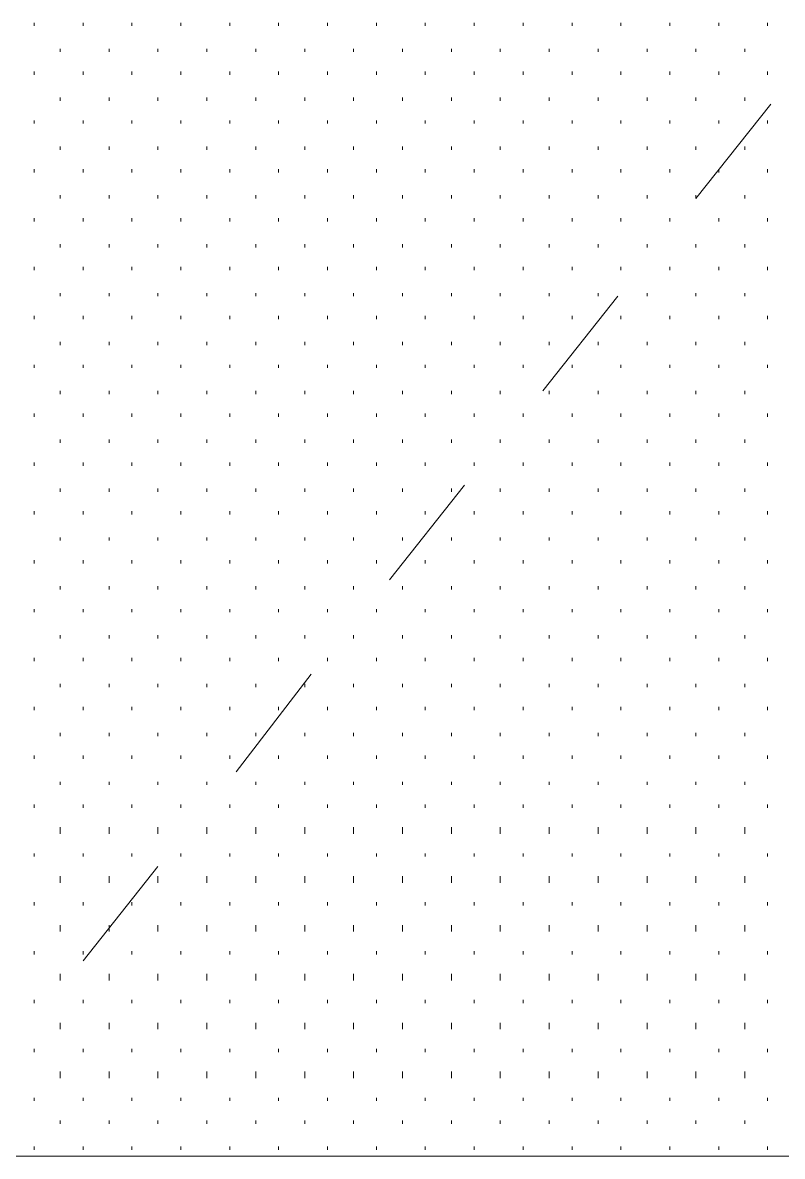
# Model space of a CAD drawing. Header units: inches. Extents: x -6061 to 13621, y -296 to 7483.
# Drawn here: x -5251.74 to -5233.08, y -184.56 to -156.69 of the extents above; entities that cross this region are included whole.
import ezdxf

# ---------------------------------------------------------------- set-up
doc = ezdxf.new("R2010")
doc.units = ezdxf.units.IN
doc.header["$MEASUREMENT"] = 0
doc.layers.get('0').update_dxf_attribs({"linetype": 'CONTINUOUS'})

msp = doc.modelspace()

# ---------------------------------------------------------------- linework, layer by layer
at = {"color": 7, "linetype": 'Continuous', "lineweight": 9, "true_color": 0xffffff}
for p, q in [((-5251.46384, -156.76833), (-5251.46384, -156.68824)), ((-5250.26248, -156.76833), (-5250.26248, -156.68824)), ((-5249.06112, -156.76833), (-5249.06112, -156.68824)), ((-5247.85976, -156.76833), (-5247.85976, -156.68824)), ((-5246.65841, -156.76833), (-5246.65841, -156.68824)), ((-5245.45705, -156.76833), (-5245.45705, -156.68824)), ((-5244.25569, -156.76833), (-5244.25569, -156.68824)), ((-5243.05433, -156.76833), (-5243.05433, -156.68824)), ((-5241.85298, -156.76833), (-5241.85298, -156.68824)), ((-5240.65162, -156.76833), (-5240.65162, -156.68824)), ((-5239.45026, -156.76833), (-5239.45026, -156.68824)), ((-5238.2489, -156.76833), (-5238.2489, -156.68824)), ((-5237.04755, -156.76833), (-5237.04755, -156.68824)), ((-5235.84619, -156.76833), (-5235.84619, -156.68824)), ((-5234.64483, -156.76833), (-5234.64483, -156.68824)), ((-5233.44347, -156.76833), (-5233.44347, -156.68824)), ((-5250.82311, -157.40905), (-5250.82311, -157.32896)), ((-5249.62176, -157.40905), (-5249.62176, -157.32896)), ((-5248.4204, -157.40905), (-5248.4204, -157.32896)), ((-5247.21904, -157.40905), (-5247.21904, -157.32896)), ((-5246.01768, -157.40905), (-5246.01768, -157.32896)), ((-5244.81633, -157.40905), (-5244.81633, -157.32896)), ((-5243.61497, -157.40905), (-5243.61497, -157.32896)), ((-5242.41361, -157.40905), (-5242.41361, -157.32896)), ((-5241.21225, -157.40905), (-5241.21225, -157.32896)), ((-5240.0109, -157.40905), (-5240.0109, -157.32896)), ((-5238.80954, -157.40905), (-5238.80954, -157.32896)), ((-5237.60818, -157.40905), (-5237.60818, -157.32896)), ((-5236.40682, -157.40905), (-5236.40682, -157.32896)), ((-5235.20547, -157.40905), (-5235.20547, -157.32896)), ((-5234.00411, -157.40905), (-5234.00411, -157.32896)), ((-5251.46384, -157.96968), (-5251.46384, -157.88959)), ((-5250.26248, -157.96968), (-5250.26248, -157.88959)), ((-5249.06112, -157.96968), (-5249.06112, -157.88959)), ((-5247.85976, -157.96968), (-5247.85976, -157.88959)), ((-5246.65841, -157.96968), (-5246.65841, -157.88959)), ((-5245.45705, -157.96968), (-5245.45705, -157.88959)), ((-5244.25569, -157.96968), (-5244.25569, -157.88959)), ((-5243.05433, -157.96968), (-5243.05433, -157.88959)), ((-5241.85298, -157.96968), (-5241.85298, -157.88959)), ((-5240.65162, -157.96968), (-5240.65162, -157.88959)), ((-5239.45026, -157.96968), (-5239.45026, -157.88959)), ((-5238.2489, -157.96968), (-5238.2489, -157.88959)), ((-5237.04755, -157.96968), (-5237.04755, -157.88959)), ((-5235.84619, -157.96968), (-5235.84619, -157.88959)), ((-5234.64483, -157.96968), (-5234.64483, -157.88959)), ((-5233.44347, -157.96968), (-5233.44347, -157.88959)), ((-5250.82311, -158.61041), (-5250.82311, -158.53032)), ((-5249.62176, -158.61041), (-5249.62176, -158.53032)), ((-5248.4204, -158.61041), (-5248.4204, -158.53032)), ((-5247.21904, -158.61041), (-5247.21904, -158.53032)), ((-5246.01768, -158.61041), (-5246.01768, -158.53032)), ((-5244.81633, -158.61041), (-5244.81633, -158.53032)), ((-5243.61497, -158.61041), (-5243.61497, -158.53032)), ((-5242.41361, -158.61041), (-5242.41361, -158.53032)), ((-5241.21225, -158.61041), (-5241.21225, -158.53032)), ((-5240.0109, -158.61041), (-5240.0109, -158.53032)), ((-5238.80954, -158.61041), (-5238.80954, -158.53032)), ((-5237.60818, -158.61041), (-5237.60818, -158.53032)), ((-5236.40682, -158.61041), (-5236.40682, -158.53032)), ((-5235.20547, -158.61041), (-5235.20547, -158.53032)), ((-5234.00411, -158.61041), (-5234.00411, -158.53032)), ((-5251.46384, -159.17104), (-5251.46384, -159.09095)), ((-5250.26248, -159.17104), (-5250.26248, -159.09095)), ((-5249.06112, -159.17104), (-5249.06112, -159.09095)), ((-5247.85976, -159.17104), (-5247.85976, -159.09095)), ((-5246.65841, -159.17104), (-5246.65841, -159.09095)), ((-5245.45705, -159.17104), (-5245.45705, -159.09095)), ((-5244.25569, -159.17104), (-5244.25569, -159.09095)), ((-5243.05433, -159.17104), (-5243.05433, -159.09095)), ((-5241.85298, -159.17104), (-5241.85298, -159.09095)), ((-5240.65162, -159.17104), (-5240.65162, -159.09095)), ((-5239.45026, -159.17104), (-5239.45026, -159.09095)), ((-5238.2489, -159.17104), (-5238.2489, -159.09095)), ((-5237.04755, -159.17104), (-5237.04755, -159.09095)), ((-5235.84619, -159.17104), (-5235.84619, -159.09095)), ((-5234.64483, -159.17104), (-5234.64483, -159.09095)), ((-5233.44347, -159.17104), (-5233.44347, -159.09095)), ((-5250.82311, -159.81176), (-5250.82311, -159.73167)), ((-5249.62176, -159.81176), (-5249.62176, -159.73167)), ((-5248.4204, -159.81176), (-5248.4204, -159.73167)), ((-5247.21904, -159.81176), (-5247.21904, -159.73167)), ((-5246.01768, -159.81176), (-5246.01768, -159.73167)), ((-5244.81633, -159.81176), (-5244.81633, -159.73167)), ((-5243.61497, -159.81176), (-5243.61497, -159.73167)), ((-5242.41361, -159.81176), (-5242.41361, -159.73167)), ((-5241.21225, -159.81176), (-5241.21225, -159.73167)), ((-5240.0109, -159.81176), (-5240.0109, -159.73167)), ((-5238.80954, -159.81176), (-5238.80954, -159.73167)), ((-5237.60818, -159.81176), (-5237.60818, -159.73167)), ((-5236.40682, -159.81176), (-5236.40682, -159.73167)), ((-5235.20547, -159.81176), (-5235.20547, -159.73167)), ((-5234.00411, -159.81176), (-5234.00411, -159.73167)), ((-5251.46384, -160.3724), (-5251.46384, -160.29231)), ((-5250.26248, -160.3724), (-5250.26248, -160.29231)), ((-5249.06112, -160.3724), (-5249.06112, -160.29231)), ((-5247.85976, -160.3724), (-5247.85976, -160.29231)), ((-5246.65841, -160.3724), (-5246.65841, -160.29231)), ((-5245.45705, -160.3724), (-5245.45705, -160.29231)), ((-5244.25569, -160.3724), (-5244.25569, -160.29231)), ((-5243.05433, -160.3724), (-5243.05433, -160.29231)), ((-5241.85298, -160.3724), (-5241.85298, -160.29231)), ((-5240.65162, -160.3724), (-5240.65162, -160.29231)), ((-5239.45026, -160.3724), (-5239.45026, -160.29231)), ((-5238.2489, -160.3724), (-5238.2489, -160.29231)), ((-5237.04755, -160.3724), (-5237.04755, -160.29231)), ((-5235.84619, -160.3724), (-5235.84619, -160.29231)), ((-5234.64483, -160.3724), (-5234.64483, -160.29231)), ((-5233.44347, -160.3724), (-5233.44347, -160.29231)), ((-5250.82311, -161.01312), (-5250.82311, -160.93303)), ((-5249.62176, -161.01312), (-5249.62176, -160.93303)), ((-5248.4204, -161.01312), (-5248.4204, -160.93303)), ((-5247.21904, -161.01312), (-5247.21904, -160.93303)), ((-5246.01768, -161.01312), (-5246.01768, -160.93303)), ((-5244.81633, -161.01312), (-5244.81633, -160.93303)), ((-5243.61497, -161.01312), (-5243.61497, -160.93303)), ((-5242.41361, -161.01312), (-5242.41361, -160.93303)), ((-5241.21225, -161.01312), (-5241.21225, -160.93303)), ((-5240.0109, -161.01312), (-5240.0109, -160.93303)), ((-5238.80954, -161.01312), (-5238.80954, -160.93303)), ((-5237.60818, -161.01312), (-5237.60818, -160.93303)), ((-5236.40682, -161.01312), (-5236.40682, -160.93303)), ((-5235.20547, -161.01312), (-5235.20547, -160.93303)), ((-5234.00411, -161.01312), (-5234.00411, -160.93303)), ((-5251.46384, -161.57376), (-5251.46384, -161.49367)), ((-5250.26248, -161.57376), (-5250.26248, -161.49367)), ((-5249.06112, -161.57376), (-5249.06112, -161.49367)), ((-5247.85976, -161.57376), (-5247.85976, -161.49367)), ((-5246.65841, -161.57376), (-5246.65841, -161.49367)), ((-5245.45705, -161.57376), (-5245.45705, -161.49367)), ((-5244.25569, -161.57376), (-5244.25569, -161.49367)), ((-5243.05433, -161.57376), (-5243.05433, -161.49367)), ((-5241.85298, -161.57376), (-5241.85298, -161.49367)), ((-5240.65162, -161.57376), (-5240.65162, -161.49367)), ((-5239.45026, -161.57376), (-5239.45026, -161.49367)), ((-5238.2489, -161.57376), (-5238.2489, -161.49367)), ((-5237.04755, -161.57376), (-5237.04755, -161.49367)), ((-5235.84619, -161.57376), (-5235.84619, -161.49367)), ((-5234.64483, -161.57376), (-5234.64483, -161.49367)), ((-5233.44347, -161.57376), (-5233.44347, -161.49367)), ((-5250.82311, -162.21448), (-5250.82311, -162.13439)), ((-5249.62176, -162.21448), (-5249.62176, -162.13439)), ((-5248.4204, -162.21448), (-5248.4204, -162.13439)), ((-5247.21904, -162.21448), (-5247.21904, -162.13439)), ((-5246.01768, -162.21448), (-5246.01768, -162.13439)), ((-5244.81633, -162.21448), (-5244.81633, -162.13439)), ((-5243.61497, -162.21448), (-5243.61497, -162.13439)), ((-5242.41361, -162.21448), (-5242.41361, -162.13439)), ((-5241.21225, -162.21448), (-5241.21225, -162.13439)), ((-5240.0109, -162.21448), (-5240.0109, -162.13439)), ((-5238.80954, -162.21448), (-5238.80954, -162.13439)), ((-5237.60818, -162.21448), (-5237.60818, -162.13439)), ((-5236.40682, -162.21448), (-5236.40682, -162.13439)), ((-5235.20547, -162.21448), (-5235.20547, -162.13439)), ((-5234.00411, -162.21448), (-5234.00411, -162.13439)), ((-5251.46384, -162.77511), (-5251.46384, -162.69502)), ((-5250.26248, -162.77511), (-5250.26248, -162.69502)), ((-5249.06112, -162.77511), (-5249.06112, -162.69502)), ((-5247.85976, -162.77511), (-5247.85976, -162.69502)), ((-5246.65841, -162.77511), (-5246.65841, -162.69502)), ((-5245.45705, -162.77511), (-5245.45705, -162.69502)), ((-5244.25569, -162.77511), (-5244.25569, -162.69502)), ((-5243.05433, -162.77511), (-5243.05433, -162.69502)), ((-5241.85298, -162.77511), (-5241.85298, -162.69502)), ((-5240.65162, -162.77511), (-5240.65162, -162.69502)), ((-5239.45026, -162.77511), (-5239.45026, -162.69502)), ((-5238.2489, -162.77511), (-5238.2489, -162.69502)), ((-5237.04755, -162.77511), (-5237.04755, -162.69502)), ((-5235.84619, -162.77511), (-5235.84619, -162.69502)), ((-5234.64483, -162.77511), (-5234.64483, -162.69502)), ((-5233.44347, -162.77511), (-5233.44347, -162.69502)), ((-5250.82311, -163.41584), (-5250.82311, -163.33575)), ((-5249.62176, -163.41584), (-5249.62176, -163.33575)), ((-5248.4204, -163.41584), (-5248.4204, -163.33575)), ((-5247.21904, -163.41584), (-5247.21904, -163.33575)), ((-5246.01768, -163.41584), (-5246.01768, -163.33575)), ((-5244.81633, -163.41584), (-5244.81633, -163.33575)), ((-5243.61497, -163.41584), (-5243.61497, -163.33575)), ((-5242.41361, -163.41584), (-5242.41361, -163.33575)), ((-5241.21225, -163.41584), (-5241.21225, -163.33575)), ((-5240.0109, -163.41584), (-5240.0109, -163.33575)), ((-5238.80954, -163.41584), (-5238.80954, -163.33575)), ((-5237.60818, -163.41584), (-5237.60818, -163.33575)), ((-5236.40682, -163.41584), (-5236.40682, -163.33575)), ((-5235.20547, -163.41584), (-5235.20547, -163.33575)), ((-5234.00411, -163.41584), (-5234.00411, -163.33575)), ((-5251.46384, -163.97647), (-5251.46384, -163.89638)), ((-5250.26248, -163.97647), (-5250.26248, -163.89638)), ((-5249.06112, -163.97647), (-5249.06112, -163.89638)), ((-5247.85976, -163.97647), (-5247.85976, -163.89638)), ((-5246.65841, -163.97647), (-5246.65841, -163.89638)), ((-5245.45705, -163.97647), (-5245.45705, -163.89638)), ((-5244.25569, -163.97647), (-5244.25569, -163.89638)), ((-5243.05433, -163.97647), (-5243.05433, -163.89638)), ((-5241.85298, -163.97647), (-5241.85298, -163.89638)), ((-5240.65162, -163.97647), (-5240.65162, -163.89638)), ((-5239.45026, -163.97647), (-5239.45026, -163.89638)), ((-5238.2489, -163.97647), (-5238.2489, -163.89638)), ((-5237.04755, -163.97647), (-5237.04755, -163.89638)), ((-5235.84619, -163.97647), (-5235.84619, -163.89638)), ((-5234.64483, -163.97647), (-5234.64483, -163.89638)), ((-5233.44347, -163.97647), (-5233.44347, -163.89638)), ((-5250.82311, -164.61719), (-5250.82311, -164.5371)), ((-5249.62176, -164.61719), (-5249.62176, -164.5371)), ((-5248.4204, -164.61719), (-5248.4204, -164.5371)), ((-5247.21904, -164.61719), (-5247.21904, -164.5371)), ((-5246.01768, -164.61719), (-5246.01768, -164.5371)), ((-5244.81633, -164.61719), (-5244.81633, -164.5371)), ((-5243.61497, -164.61719), (-5243.61497, -164.5371)), ((-5242.41361, -164.61719), (-5242.41361, -164.5371)), ((-5241.21225, -164.61719), (-5241.21225, -164.5371)), ((-5240.0109, -164.61719), (-5240.0109, -164.5371)), ((-5238.80954, -164.61719), (-5238.80954, -164.5371)), ((-5237.60818, -164.61719), (-5237.60818, -164.5371)), ((-5236.40682, -164.61719), (-5236.40682, -164.5371)), ((-5235.20547, -164.61719), (-5235.20547, -164.5371)), ((-5234.00411, -164.61719), (-5234.00411, -164.5371)), ((-5251.46384, -165.17783), (-5251.46384, -165.09774)), ((-5250.26248, -165.17783), (-5250.26248, -165.09774)), ((-5249.06112, -165.17783), (-5249.06112, -165.09774)), ((-5247.85976, -165.17783), (-5247.85976, -165.09774)), ((-5246.65841, -165.17783), (-5246.65841, -165.09774)), ((-5245.45705, -165.17783), (-5245.45705, -165.09774)), ((-5244.25569, -165.17783), (-5244.25569, -165.09774)), ((-5243.05433, -165.17783), (-5243.05433, -165.09774)), ((-5241.85298, -165.17783), (-5241.85298, -165.09774)), ((-5240.65162, -165.17783), (-5240.65162, -165.09774)), ((-5239.45026, -165.17783), (-5239.45026, -165.09774)), ((-5238.2489, -165.17783), (-5238.2489, -165.09774)), ((-5237.04755, -165.17783), (-5237.04755, -165.09774)), ((-5235.84619, -165.17783), (-5235.84619, -165.09774)), ((-5234.64483, -165.17783), (-5234.64483, -165.09774)), ((-5233.44347, -165.17783), (-5233.44347, -165.09774)), ((-5250.82311, -165.81855), (-5250.82311, -165.73846)), ((-5249.62176, -165.81855), (-5249.62176, -165.73846)), ((-5248.4204, -165.81855), (-5248.4204, -165.73846)), ((-5247.21904, -165.81855), (-5247.21904, -165.73846)), ((-5246.01768, -165.81855), (-5246.01768, -165.73846)), ((-5244.81633, -165.81855), (-5244.81633, -165.73846)), ((-5243.61497, -165.81855), (-5243.61497, -165.73846)), ((-5242.41361, -165.81855), (-5242.41361, -165.73846)), ((-5241.21225, -165.81855), (-5241.21225, -165.73846)), ((-5240.0109, -165.81855), (-5240.0109, -165.73846)), ((-5238.80954, -165.81855), (-5238.80954, -165.73846)), ((-5237.60818, -165.81855), (-5237.60818, -165.73846)), ((-5236.40682, -165.81855), (-5236.40682, -165.73846)), ((-5235.20547, -165.81855), (-5235.20547, -165.73846)), ((-5234.00411, -165.81855), (-5234.00411, -165.73846)), ((-5251.46384, -166.37919), (-5251.46384, -166.2991)), ((-5250.26248, -166.37919), (-5250.26248, -166.2991)), ((-5249.06112, -166.37919), (-5249.06112, -166.2991)), ((-5247.85976, -166.37919), (-5247.85976, -166.2991)), ((-5246.65841, -166.37919), (-5246.65841, -166.2991)), ((-5245.45705, -166.37919), (-5245.45705, -166.2991)), ((-5244.25569, -166.37919), (-5244.25569, -166.2991)), ((-5243.05433, -166.37919), (-5243.05433, -166.2991)), ((-5241.85298, -166.37919), (-5241.85298, -166.2991)), ((-5240.65162, -166.37919), (-5240.65162, -166.2991)), ((-5239.45026, -166.37919), (-5239.45026, -166.2991)), ((-5238.2489, -166.37919), (-5238.2489, -166.2991)), ((-5237.04755, -166.37919), (-5237.04755, -166.2991)), ((-5235.84619, -166.37919), (-5235.84619, -166.2991)), ((-5234.64483, -166.37919), (-5234.64483, -166.2991)), ((-5233.44347, -166.37919), (-5233.44347, -166.2991)), ((-5250.82311, -167.01991), (-5250.82311, -166.93982)), ((-5249.62176, -167.01991), (-5249.62176, -166.93982)), ((-5248.4204, -167.01991), (-5248.4204, -166.93982)), ((-5247.21904, -167.01991), (-5247.21904, -166.93982)), ((-5246.01768, -167.01991), (-5246.01768, -166.93982)), ((-5244.81633, -167.01991), (-5244.81633, -166.93982)), ((-5243.61497, -167.01991), (-5243.61497, -166.93982)), ((-5242.41361, -167.01991), (-5242.41361, -166.93982)), ((-5241.21225, -167.01991), (-5241.21225, -166.93982)), ((-5240.0109, -167.01991), (-5240.0109, -166.93982)), ((-5238.80954, -167.01991), (-5238.80954, -166.93982)), ((-5237.60818, -167.01991), (-5237.60818, -166.93982)), ((-5236.40682, -167.01991), (-5236.40682, -166.93982)), ((-5235.20547, -167.01991), (-5235.20547, -166.93982)), ((-5234.00411, -167.01991), (-5234.00411, -166.93982)), ((-5251.46384, -167.58054), (-5251.46384, -167.50045)), ((-5250.26248, -167.58054), (-5250.26248, -167.50045)), ((-5249.06112, -167.58054), (-5249.06112, -167.50045)), ((-5247.85976, -167.58054), (-5247.85976, -167.50045)), ((-5246.65841, -167.58054), (-5246.65841, -167.50045)), ((-5245.45705, -167.58054), (-5245.45705, -167.50045)), ((-5244.25569, -167.58054), (-5244.25569, -167.50045)), ((-5243.05433, -167.58054), (-5243.05433, -167.50045)), ((-5241.85298, -167.58054), (-5241.85298, -167.50045)), ((-5240.65162, -167.58054), (-5240.65162, -167.50045)), ((-5239.45026, -167.58054), (-5239.45026, -167.50045)), ((-5238.2489, -167.58054), (-5238.2489, -167.50045)), ((-5237.04755, -167.58054), (-5237.04755, -167.50045)), ((-5235.84619, -167.58054), (-5235.84619, -167.50045)), ((-5234.64483, -167.58054), (-5234.64483, -167.50045)), ((-5233.44347, -167.58054), (-5233.44347, -167.50045)), ((-5250.82311, -168.22127), (-5250.82311, -168.14118)), ((-5249.62176, -168.22127), (-5249.62176, -168.14118)), ((-5248.4204, -168.22127), (-5248.4204, -168.14118)), ((-5247.21904, -168.22127), (-5247.21904, -168.14118)), ((-5246.01768, -168.22127), (-5246.01768, -168.14118)), ((-5244.81633, -168.22127), (-5244.81633, -168.14118)), ((-5243.61497, -168.22127), (-5243.61497, -168.14118)), ((-5242.41361, -168.22127), (-5242.41361, -168.14118)), ((-5241.21225, -168.22127), (-5241.21225, -168.14118)), ((-5240.0109, -168.22127), (-5240.0109, -168.14118)), ((-5238.80954, -168.22127), (-5238.80954, -168.14118)), ((-5237.60818, -168.22127), (-5237.60818, -168.14118)), ((-5236.40682, -168.22127), (-5236.40682, -168.14118)), ((-5235.20547, -168.22127), (-5235.20547, -168.14118)), ((-5234.00411, -168.22127), (-5234.00411, -168.14118)), ((-5251.46384, -168.7819), (-5251.46384, -168.70181)), ((-5250.26248, -168.7819), (-5250.26248, -168.70181)), ((-5249.06112, -168.7819), (-5249.06112, -168.70181)), ((-5247.85976, -168.7819), (-5247.85976, -168.70181)), ((-5246.65841, -168.7819), (-5246.65841, -168.70181)), ((-5245.45705, -168.7819), (-5245.45705, -168.70181)), ((-5244.25569, -168.7819), (-5244.25569, -168.70181)), ((-5243.05433, -168.7819), (-5243.05433, -168.70181)), ((-5241.85298, -168.7819), (-5241.85298, -168.70181)), ((-5240.65162, -168.7819), (-5240.65162, -168.70181)), ((-5239.45026, -168.7819), (-5239.45026, -168.70181)), ((-5238.2489, -168.7819), (-5238.2489, -168.70181)), ((-5237.04755, -168.7819), (-5237.04755, -168.70181)), ((-5235.84619, -168.7819), (-5235.84619, -168.70181)), ((-5234.64483, -168.7819), (-5234.64483, -168.70181)), ((-5233.44347, -168.7819), (-5233.44347, -168.70181)), ((-5250.82311, -169.42262), (-5250.82311, -169.34253)), ((-5249.62176, -169.42262), (-5249.62176, -169.34253)), ((-5248.4204, -169.42262), (-5248.4204, -169.34253)), ((-5247.21904, -169.42262), (-5247.21904, -169.34253)), ((-5246.01768, -169.42262), (-5246.01768, -169.34253)), ((-5244.81633, -169.42262), (-5244.81633, -169.34253)), ((-5243.61497, -169.42262), (-5243.61497, -169.34253)), ((-5242.41361, -169.42262), (-5242.41361, -169.34253)), ((-5241.21225, -169.42262), (-5241.21225, -169.34253)), ((-5240.0109, -169.42262), (-5240.0109, -169.34253)), ((-5238.80954, -169.42262), (-5238.80954, -169.34253)), ((-5237.60818, -169.42262), (-5237.60818, -169.34253)), ((-5236.40682, -169.42262), (-5236.40682, -169.34253)), ((-5235.20547, -169.42262), (-5235.20547, -169.34253)), ((-5234.00411, -169.42262), (-5234.00411, -169.34253)), ((-5251.46384, -169.98326), (-5251.46384, -169.90317)), ((-5250.26248, -169.98326), (-5250.26248, -169.90317)), ((-5249.06112, -169.98326), (-5249.06112, -169.90317)), ((-5247.85976, -169.98326), (-5247.85976, -169.90317)), ((-5246.65841, -169.98326), (-5246.65841, -169.90317)), ((-5245.45705, -169.98326), (-5245.45705, -169.90317)), ((-5244.25569, -169.98326), (-5244.25569, -169.90317)), ((-5243.05433, -169.98326), (-5243.05433, -169.90317)), ((-5241.85298, -169.98326), (-5241.85298, -169.90317)), ((-5240.65162, -169.98326), (-5240.65162, -169.90317)), ((-5239.45026, -169.98326), (-5239.45026, -169.90317)), ((-5238.2489, -169.98326), (-5238.2489, -169.90317)), ((-5237.04755, -169.98326), (-5237.04755, -169.90317)), ((-5235.84619, -169.98326), (-5235.84619, -169.90317)), ((-5234.64483, -169.98326), (-5234.64483, -169.90317)), ((-5233.44347, -169.98326), (-5233.44347, -169.90317)), ((-5250.82311, -170.62398), (-5250.82311, -170.54389)), ((-5249.62176, -170.62398), (-5249.62176, -170.54389)), ((-5248.4204, -170.62398), (-5248.4204, -170.54389)), ((-5247.21904, -170.62398), (-5247.21904, -170.54389)), ((-5246.01768, -170.62398), (-5246.01768, -170.54389)), ((-5244.81633, -170.62398), (-5244.81633, -170.54389)), ((-5243.61497, -170.62398), (-5243.61497, -170.54389)), ((-5242.41361, -170.62398), (-5242.41361, -170.54389)), ((-5241.21225, -170.62398), (-5241.21225, -170.54389)), ((-5240.0109, -170.62398), (-5240.0109, -170.54389)), ((-5238.80954, -170.62398), (-5238.80954, -170.54389)), ((-5237.60818, -170.62398), (-5237.60818, -170.54389)), ((-5236.40682, -170.62398), (-5236.40682, -170.54389)), ((-5235.20547, -170.62398), (-5235.20547, -170.54389)), ((-5234.00411, -170.62398), (-5234.00411, -170.54389)), ((-5251.46384, -171.18462), (-5251.46384, -171.10453)), ((-5250.26248, -171.18462), (-5250.26248, -171.10453)), ((-5249.06112, -171.18462), (-5249.06112, -171.10453)), ((-5247.85976, -171.18462), (-5247.85976, -171.10453)), ((-5246.65841, -171.18462), (-5246.65841, -171.10453)), ((-5245.45705, -171.18462), (-5245.45705, -171.10453)), ((-5244.25569, -171.18462), (-5244.25569, -171.10453)), ((-5243.05433, -171.18462), (-5243.05433, -171.10453)), ((-5241.85298, -171.18462), (-5241.85298, -171.10453)), ((-5240.65162, -171.18462), (-5240.65162, -171.10453)), ((-5239.45026, -171.18462), (-5239.45026, -171.10453)), ((-5238.2489, -171.18462), (-5238.2489, -171.10453)), ((-5237.04755, -171.18462), (-5237.04755, -171.10453)), ((-5235.84619, -171.18462), (-5235.84619, -171.10453)), ((-5234.64483, -171.18462), (-5234.64483, -171.10453)), ((-5233.44347, -171.18462), (-5233.44347, -171.10453)), ((-5250.82311, -171.82534), (-5250.82311, -171.74525)), ((-5249.62176, -171.82534), (-5249.62176, -171.74525)), ((-5248.4204, -171.82534), (-5248.4204, -171.74525)), ((-5247.21904, -171.82534), (-5247.21904, -171.74525)), ((-5246.01768, -171.82534), (-5246.01768, -171.74525)), ((-5244.81633, -171.82534), (-5244.81633, -171.74525)), ((-5243.61497, -171.82534), (-5243.61497, -171.74525)), ((-5242.41361, -171.82534), (-5242.41361, -171.74525)), ((-5241.21225, -171.82534), (-5241.21225, -171.74525)), ((-5240.0109, -171.82534), (-5240.0109, -171.74525)), ((-5238.80954, -171.82534), (-5238.80954, -171.74525)), ((-5237.60818, -171.82534), (-5237.60818, -171.74525)), ((-5236.40682, -171.82534), (-5236.40682, -171.74525)), ((-5235.20547, -171.82534), (-5235.20547, -171.74525)), ((-5234.00411, -171.82534), (-5234.00411, -171.74525)), ((-5251.46384, -172.38597), (-5251.46384, -172.30588)), ((-5250.26248, -172.38597), (-5250.26248, -172.30588)), ((-5249.06112, -172.38597), (-5249.06112, -172.30588)), ((-5247.85976, -172.38597), (-5247.85976, -172.30588)), ((-5246.65841, -172.38597), (-5246.65841, -172.30588)), ((-5245.45705, -172.38597), (-5245.45705, -172.30588)), ((-5244.25569, -172.38597), (-5244.25569, -172.30588)), ((-5243.05433, -172.38597), (-5243.05433, -172.30588)), ((-5241.85298, -172.38597), (-5241.85298, -172.30588)), ((-5240.65162, -172.38597), (-5240.65162, -172.30588)), ((-5239.45026, -172.38597), (-5239.45026, -172.30588)), ((-5238.2489, -172.38597), (-5238.2489, -172.30588)), ((-5237.04755, -172.38597), (-5237.04755, -172.30588)), ((-5235.84619, -172.38597), (-5235.84619, -172.30588)), ((-5234.64483, -172.38597), (-5234.64483, -172.30588)), ((-5233.44347, -172.38597), (-5233.44347, -172.30588)), ((-5250.82311, -173.0267), (-5250.82311, -172.94661)), ((-5249.62176, -173.0267), (-5249.62176, -172.94661)), ((-5248.4204, -173.0267), (-5248.4204, -172.94661)), ((-5247.21904, -173.0267), (-5247.21904, -172.94661)), ((-5246.01768, -173.0267), (-5246.01768, -172.94661)), ((-5244.81633, -173.0267), (-5244.81633, -172.94661)), ((-5243.61497, -173.0267), (-5243.61497, -172.94661)), ((-5242.41361, -173.0267), (-5242.41361, -172.94661)), ((-5241.21225, -173.0267), (-5241.21225, -172.94661)), ((-5240.0109, -173.0267), (-5240.0109, -172.94661)), ((-5238.80954, -173.0267), (-5238.80954, -172.94661)), ((-5237.60818, -173.0267), (-5237.60818, -172.94661)), ((-5236.40682, -173.0267), (-5236.40682, -172.94661)), ((-5235.20547, -173.0267), (-5235.20547, -172.94661)), ((-5234.00411, -173.0267), (-5234.00411, -172.94661)), ((-5251.46384, -173.58733), (-5251.46384, -173.50724)), ((-5250.26248, -173.58733), (-5250.26248, -173.50724)), ((-5249.06112, -173.58733), (-5249.06112, -173.50724)), ((-5247.85976, -173.58733), (-5247.85976, -173.50724)), ((-5246.65841, -173.58733), (-5246.65841, -173.50724)), ((-5245.45705, -173.58733), (-5245.45705, -173.50724)), ((-5244.25569, -173.58733), (-5244.25569, -173.50724)), ((-5243.05433, -173.58733), (-5243.05433, -173.50724)), ((-5241.85298, -173.58733), (-5241.85298, -173.50724)), ((-5240.65162, -173.58733), (-5240.65162, -173.50724)), ((-5239.45026, -173.58733), (-5239.45026, -173.50724)), ((-5238.2489, -173.58733), (-5238.2489, -173.50724)), ((-5237.04755, -173.58733), (-5237.04755, -173.50724)), ((-5235.84619, -173.58733), (-5235.84619, -173.50724)), ((-5234.64483, -173.58733), (-5234.64483, -173.50724)), ((-5233.44347, -173.58733), (-5233.44347, -173.50724)), ((-5250.82311, -174.22805), (-5250.82311, -174.14796)), ((-5249.62176, -174.22805), (-5249.62176, -174.14796)), ((-5248.4204, -174.22805), (-5248.4204, -174.14796)), ((-5247.21904, -174.22805), (-5247.21904, -174.14796)), ((-5246.01768, -174.22805), (-5246.01768, -174.14796)), ((-5244.81633, -174.22805), (-5244.81633, -174.14796)), ((-5243.61497, -174.22805), (-5243.61497, -174.14796)), ((-5242.41361, -174.22805), (-5242.41361, -174.14796)), ((-5241.21225, -174.22805), (-5241.21225, -174.14796)), ((-5240.0109, -174.22805), (-5240.0109, -174.14796)), ((-5238.80954, -174.22805), (-5238.80954, -174.14796)), ((-5237.60818, -174.22805), (-5237.60818, -174.14796)), ((-5236.40682, -174.22805), (-5236.40682, -174.14796)), ((-5235.20547, -174.22805), (-5235.20547, -174.14796)), ((-5234.00411, -174.22805), (-5234.00411, -174.14796)), ((-5251.46384, -174.78869), (-5251.46384, -174.7086)), ((-5250.26248, -174.78869), (-5250.26248, -174.7086)), ((-5249.06112, -174.78869), (-5249.06112, -174.7086)), ((-5247.85976, -174.78869), (-5247.85976, -174.7086)), ((-5246.65841, -174.78869), (-5246.65841, -174.7086)), ((-5245.45705, -174.78869), (-5245.45705, -174.7086)), ((-5244.25569, -174.78869), (-5244.25569, -174.7086)), ((-5243.05433, -174.78869), (-5243.05433, -174.7086)), ((-5241.85298, -174.78869), (-5241.85298, -174.7086)), ((-5240.65162, -174.78869), (-5240.65162, -174.7086)), ((-5239.45026, -174.78869), (-5239.45026, -174.7086)), ((-5238.2489, -174.78869), (-5238.2489, -174.7086)), ((-5237.04755, -174.78869), (-5237.04755, -174.7086)), ((-5235.84619, -174.78869), (-5235.84619, -174.7086)), ((-5234.64483, -174.78869), (-5234.64483, -174.7086)), ((-5233.44347, -174.78869), (-5233.44347, -174.7086)), ((-5250.82311, -175.42941), (-5250.82311, -175.34932)), ((-5249.62176, -175.42941), (-5249.62176, -175.34932)), ((-5248.4204, -175.42941), (-5248.4204, -175.34932)), ((-5247.21904, -175.42941), (-5247.21904, -175.34932)), ((-5246.01768, -175.42941), (-5246.01768, -175.34932)), ((-5244.81633, -175.42941), (-5244.81633, -175.34932)), ((-5243.61497, -175.42941), (-5243.61497, -175.34932)), ((-5242.41361, -175.42941), (-5242.41361, -175.34932)), ((-5241.21225, -175.42941), (-5241.21225, -175.34932)), ((-5240.0109, -175.42941), (-5240.0109, -175.34932)), ((-5238.80954, -175.42941), (-5238.80954, -175.34932)), ((-5237.60818, -175.42941), (-5237.60818, -175.34932)), ((-5236.40682, -175.42941), (-5236.40682, -175.34932)), ((-5235.20547, -175.42941), (-5235.20547, -175.34932)), ((-5234.00411, -175.42941), (-5234.00411, -175.34932)), ((-5251.46384, -175.99005), (-5251.46384, -175.90995)), ((-5250.26248, -175.99005), (-5250.26248, -175.90995)), ((-5249.06112, -175.99005), (-5249.06112, -175.90995)), ((-5247.85976, -175.99005), (-5247.85976, -175.90995)), ((-5246.65841, -175.99005), (-5246.65841, -175.90995)), ((-5245.45705, -175.99005), (-5245.45705, -175.90995)), ((-5244.25569, -175.99005), (-5244.25569, -175.90995)), ((-5243.05433, -175.99005), (-5243.05433, -175.90995)), ((-5241.85298, -175.99005), (-5241.85298, -175.90995)), ((-5240.65162, -175.99005), (-5240.65162, -175.90995)), ((-5239.45026, -175.99005), (-5239.45026, -175.90995)), ((-5238.2489, -175.99005), (-5238.2489, -175.90995)), ((-5237.04755, -175.99005), (-5237.04755, -175.90995)), ((-5235.84619, -175.99005), (-5235.84619, -175.90995)), ((-5234.64483, -175.99005), (-5234.64483, -175.90995)), ((-5233.44347, -175.99005), (-5233.44347, -175.90995)), ((-5250.82311, -176.63077), (-5250.82311, -176.47059)), ((-5249.62176, -176.63077), (-5249.62176, -176.47059)), ((-5248.4204, -176.63077), (-5248.4204, -176.47059)), ((-5247.21904, -176.63077), (-5247.21904, -176.47059)), ((-5246.01768, -176.63077), (-5246.01768, -176.47059)), ((-5244.81633, -176.63077), (-5244.81633, -176.47059)), ((-5243.61497, -176.63077), (-5243.61497, -176.47059)), ((-5242.41361, -176.63077), (-5242.41361, -176.47059)), ((-5241.21225, -176.63077), (-5241.21225, -176.47059)), ((-5240.0109, -176.63077), (-5240.0109, -176.47059)), ((-5238.80954, -176.63077), (-5238.80954, -176.47059)), ((-5237.60818, -176.63077), (-5237.60818, -176.47059)), ((-5236.40682, -176.63077), (-5236.40682, -176.47059)), ((-5235.20547, -176.63077), (-5235.20547, -176.47059)), ((-5234.00411, -176.63077), (-5234.00411, -176.47059)), ((-5251.46384, -177.1914), (-5251.46384, -177.11131)), ((-5250.26248, -177.1914), (-5250.26248, -177.11131)), ((-5249.06112, -177.1914), (-5249.06112, -177.11131)), ((-5247.85976, -177.1914), (-5247.85976, -177.11131)), ((-5246.65841, -177.1914), (-5246.65841, -177.11131)), ((-5245.45705, -177.1914), (-5245.45705, -177.11131)), ((-5244.25569, -177.1914), (-5244.25569, -177.11131)), ((-5243.05433, -177.1914), (-5243.05433, -177.11131)), ((-5241.85298, -177.1914), (-5241.85298, -177.11131)), ((-5240.65162, -177.1914), (-5240.65162, -177.11131)), ((-5239.45026, -177.1914), (-5239.45026, -177.11131)), ((-5238.2489, -177.1914), (-5238.2489, -177.11131)), ((-5237.04755, -177.1914), (-5237.04755, -177.11131)), ((-5235.84619, -177.1914), (-5235.84619, -177.11131)), ((-5234.64483, -177.1914), (-5234.64483, -177.11131)), ((-5233.44347, -177.1914), (-5233.44347, -177.11131)), ((-5250.82311, -177.83213), (-5250.82311, -177.67195)), ((-5249.62176, -177.83213), (-5249.62176, -177.67195)), ((-5248.4204, -177.83213), (-5248.4204, -177.67195)), ((-5247.21904, -177.83213), (-5247.21904, -177.67195)), ((-5246.01768, -177.83213), (-5246.01768, -177.67195)), ((-5244.81633, -177.83213), (-5244.81633, -177.67195)), ((-5243.61497, -177.83213), (-5243.61497, -177.67195)), ((-5242.41361, -177.83213), (-5242.41361, -177.67195)), ((-5241.21225, -177.83213), (-5241.21225, -177.67195)), ((-5240.0109, -177.83213), (-5240.0109, -177.67195)), ((-5238.80954, -177.83213), (-5238.80954, -177.67195)), ((-5237.60818, -177.83213), (-5237.60818, -177.67195)), ((-5236.40682, -177.83213), (-5236.40682, -177.67195)), ((-5235.20547, -177.83213), (-5235.20547, -177.67195)), ((-5234.00411, -177.83213), (-5234.00411, -177.67195)), ((-5251.46384, -178.39276), (-5251.46384, -178.31267)), ((-5250.26248, -178.39276), (-5250.26248, -178.31267)), ((-5249.06112, -178.39276), (-5249.06112, -178.31267)), ((-5247.85976, -178.39276), (-5247.85976, -178.31267)), ((-5246.65841, -178.39276), (-5246.65841, -178.31267)), ((-5245.45705, -178.39276), (-5245.45705, -178.31267)), ((-5244.25569, -178.39276), (-5244.25569, -178.31267)), ((-5243.05433, -178.39276), (-5243.05433, -178.31267)), ((-5241.85298, -178.39276), (-5241.85298, -178.31267)), ((-5240.65162, -178.39276), (-5240.65162, -178.31267)), ((-5239.45026, -178.39276), (-5239.45026, -178.31267)), ((-5238.2489, -178.39276), (-5238.2489, -178.31267)), ((-5237.04755, -178.39276), (-5237.04755, -178.31267)), ((-5235.84619, -178.39276), (-5235.84619, -178.31267)), ((-5234.64483, -178.39276), (-5234.64483, -178.31267)), ((-5233.44347, -178.39276), (-5233.44347, -178.31267)), ((-5250.82311, -179.03348), (-5250.82311, -178.8733)), ((-5249.62176, -179.03348), (-5249.62176, -178.8733)), ((-5248.4204, -179.03348), (-5248.4204, -178.8733)), ((-5247.21904, -179.03348), (-5247.21904, -178.8733)), ((-5246.01768, -179.03348), (-5246.01768, -178.8733)), ((-5244.81633, -179.03348), (-5244.81633, -178.8733)), ((-5243.61497, -179.03348), (-5243.61497, -178.8733)), ((-5242.41361, -179.03348), (-5242.41361, -178.8733)), ((-5241.21225, -179.03348), (-5241.21225, -178.8733)), ((-5240.0109, -179.03348), (-5240.0109, -178.8733)), ((-5238.80954, -179.03348), (-5238.80954, -178.8733)), ((-5237.60818, -179.03348), (-5237.60818, -178.8733)), ((-5236.40682, -179.03348), (-5236.40682, -178.8733)), ((-5235.20547, -179.03348), (-5235.20547, -178.8733)), ((-5234.00411, -179.03348), (-5234.00411, -178.8733)), ((-5251.46384, -179.59412), (-5251.46384, -179.51403)), ((-5250.26248, -179.59412), (-5250.26248, -179.51403)), ((-5249.06112, -179.59412), (-5249.06112, -179.51403)), ((-5247.85976, -179.59412), (-5247.85976, -179.51403)), ((-5246.65841, -179.59412), (-5246.65841, -179.51403)), ((-5245.45705, -179.59412), (-5245.45705, -179.51403)), ((-5244.25569, -179.59412), (-5244.25569, -179.51403)), ((-5243.05433, -179.59412), (-5243.05433, -179.51403)), ((-5241.85298, -179.59412), (-5241.85298, -179.51403)), ((-5240.65162, -179.59412), (-5240.65162, -179.51403)), ((-5239.45026, -179.59412), (-5239.45026, -179.51403)), ((-5238.2489, -179.59412), (-5238.2489, -179.51403)), ((-5237.04755, -179.59412), (-5237.04755, -179.51403)), ((-5235.84619, -179.59412), (-5235.84619, -179.51403)), ((-5234.64483, -179.59412), (-5234.64483, -179.51403)), ((-5233.44347, -179.59412), (-5233.44347, -179.51403)), ((-5250.82311, -180.23484), (-5250.82311, -180.07466)), ((-5249.62176, -180.23484), (-5249.62176, -180.07466)), ((-5248.4204, -180.23484), (-5248.4204, -180.07466)), ((-5247.21904, -180.23484), (-5247.21904, -180.07466)), ((-5246.01768, -180.23484), (-5246.01768, -180.07466)), ((-5244.81633, -180.23484), (-5244.81633, -180.07466)), ((-5243.61497, -180.23484), (-5243.61497, -180.07466)), ((-5242.41361, -180.23484), (-5242.41361, -180.07466)), ((-5241.21225, -180.23484), (-5241.21225, -180.07466)), ((-5240.0109, -180.23484), (-5240.0109, -180.07466)), ((-5238.80954, -180.23484), (-5238.80954, -180.07466)), ((-5237.60818, -180.23484), (-5237.60818, -180.07466)), ((-5236.40682, -180.23484), (-5236.40682, -180.07466)), ((-5235.20547, -180.23484), (-5235.20547, -180.07466)), ((-5234.00411, -180.23484), (-5234.00411, -180.07466)), ((-5251.46384, -180.79548), (-5251.46384, -180.71538)), ((-5250.26248, -180.79548), (-5250.26248, -180.71538)), ((-5249.06112, -180.79548), (-5249.06112, -180.71538)), ((-5247.85976, -180.79548), (-5247.85976, -180.71538)), ((-5246.65841, -180.79548), (-5246.65841, -180.71538)), ((-5245.45705, -180.79548), (-5245.45705, -180.71538)), ((-5244.25569, -180.79548), (-5244.25569, -180.71538)), ((-5243.05433, -180.79548), (-5243.05433, -180.71538)), ((-5241.85298, -180.79548), (-5241.85298, -180.71538)), ((-5240.65162, -180.79548), (-5240.65162, -180.71538)), ((-5239.45026, -180.79548), (-5239.45026, -180.71538)), ((-5238.2489, -180.79548), (-5238.2489, -180.71538)), ((-5237.04755, -180.79548), (-5237.04755, -180.71538)), ((-5235.84619, -180.79548), (-5235.84619, -180.71538)), ((-5234.64483, -180.79548), (-5234.64483, -180.71538)), ((-5233.44347, -180.79548), (-5233.44347, -180.71538)), ((-5250.82311, -181.4362), (-5250.82311, -181.27602)), ((-5249.62176, -181.4362), (-5249.62176, -181.27602)), ((-5248.4204, -181.4362), (-5248.4204, -181.27602)), ((-5247.21904, -181.4362), (-5247.21904, -181.27602)), ((-5246.01768, -181.4362), (-5246.01768, -181.27602)), ((-5244.81633, -181.4362), (-5244.81633, -181.27602)), ((-5243.61497, -181.4362), (-5243.61497, -181.27602)), ((-5242.41361, -181.4362), (-5242.41361, -181.27602)), ((-5241.21225, -181.4362), (-5241.21225, -181.27602)), ((-5240.0109, -181.4362), (-5240.0109, -181.27602)), ((-5238.80954, -181.4362), (-5238.80954, -181.27602)), ((-5237.60818, -181.4362), (-5237.60818, -181.27602)), ((-5236.40682, -181.4362), (-5236.40682, -181.27602)), ((-5235.20547, -181.4362), (-5235.20547, -181.27602)), ((-5234.00411, -181.4362), (-5234.00411, -181.27602)), ((-5251.46384, -181.99683), (-5251.46384, -181.91674)), ((-5250.26248, -181.99683), (-5250.26248, -181.91674)), ((-5249.06112, -181.99683), (-5249.06112, -181.91674)), ((-5247.85976, -181.99683), (-5247.85976, -181.91674)), ((-5246.65841, -181.99683), (-5246.65841, -181.91674)), ((-5245.45705, -181.99683), (-5245.45705, -181.91674)), ((-5244.25569, -181.99683), (-5244.25569, -181.91674)), ((-5243.05433, -181.99683), (-5243.05433, -181.91674)), ((-5241.85298, -181.99683), (-5241.85298, -181.91674)), ((-5240.65162, -181.99683), (-5240.65162, -181.91674)), ((-5239.45026, -181.99683), (-5239.45026, -181.91674)), ((-5238.2489, -181.99683), (-5238.2489, -181.91674)), ((-5237.04755, -181.99683), (-5237.04755, -181.91674)), ((-5235.84619, -181.99683), (-5235.84619, -181.91674)), ((-5234.64483, -181.99683), (-5234.64483, -181.91674)), ((-5233.44347, -181.99683), (-5233.44347, -181.91674)), ((-5250.82311, -182.63756), (-5250.82311, -182.47738)), ((-5249.62176, -182.63756), (-5249.62176, -182.47738)), ((-5248.4204, -182.63756), (-5248.4204, -182.47738)), ((-5247.21904, -182.63756), (-5247.21904, -182.47738)), ((-5246.01768, -182.63756), (-5246.01768, -182.47738)), ((-5244.81633, -182.63756), (-5244.81633, -182.47738)), ((-5243.61497, -182.63756), (-5243.61497, -182.47738)), ((-5242.41361, -182.63756), (-5242.41361, -182.47738)), ((-5241.21225, -182.63756), (-5241.21225, -182.47738)), ((-5240.0109, -182.63756), (-5240.0109, -182.47738)), ((-5238.80954, -182.63756), (-5238.80954, -182.47738)), ((-5237.60818, -182.63756), (-5237.60818, -182.47738)), ((-5236.40682, -182.63756), (-5236.40682, -182.47738)), ((-5235.20547, -182.63756), (-5235.20547, -182.47738)), ((-5234.00411, -182.63756), (-5234.00411, -182.47738)), ((-5251.46384, -183.19819), (-5251.46384, -183.1181)), ((-5250.26248, -183.19819), (-5250.26248, -183.1181)), ((-5249.06112, -183.19819), (-5249.06112, -183.1181)), ((-5247.85976, -183.19819), (-5247.85976, -183.1181)), ((-5246.65841, -183.19819), (-5246.65841, -183.1181)), ((-5245.45705, -183.19819), (-5245.45705, -183.1181)), ((-5244.25569, -183.19819), (-5244.25569, -183.1181)), ((-5243.05433, -183.19819), (-5243.05433, -183.1181)), ((-5241.85298, -183.19819), (-5241.85298, -183.1181)), ((-5240.65162, -183.19819), (-5240.65162, -183.1181)), ((-5239.45026, -183.19819), (-5239.45026, -183.1181)), ((-5238.2489, -183.19819), (-5238.2489, -183.1181)), ((-5237.04755, -183.19819), (-5237.04755, -183.1181)), ((-5235.84619, -183.19819), (-5235.84619, -183.1181)), ((-5234.64483, -183.19819), (-5234.64483, -183.1181)), ((-5233.44347, -183.19819), (-5233.44347, -183.1181)), ((-5250.82311, -183.75882), (-5250.82311, -183.67873)), ((-5249.62176, -183.75882), (-5249.62176, -183.67873)), ((-5248.4204, -183.75882), (-5248.4204, -183.67873)), ((-5247.21904, -183.75882), (-5247.21904, -183.67873)), ((-5246.01768, -183.75882), (-5246.01768, -183.67873)), ((-5244.81633, -183.75882), (-5244.81633, -183.67873)), ((-5243.61497, -183.75882), (-5243.61497, -183.67873)), ((-5242.41361, -183.75882), (-5242.41361, -183.67873)), ((-5241.21225, -183.75882), (-5241.21225, -183.67873)), ((-5240.0109, -183.75882), (-5240.0109, -183.67873)), ((-5238.80954, -183.75882), (-5238.80954, -183.67873)), ((-5237.60818, -183.75882), (-5237.60818, -183.67873)), ((-5236.40682, -183.75882), (-5236.40682, -183.67873)), ((-5235.20547, -183.75882), (-5235.20547, -183.67873)), ((-5234.00411, -183.75882), (-5234.00411, -183.67873)), ((-5251.46384, -184.39955), (-5251.46384, -184.31946)), ((-5250.26248, -184.39955), (-5250.26248, -184.31946)), ((-5249.06112, -184.39955), (-5249.06112, -184.31946)), ((-5247.85976, -184.39955), (-5247.85976, -184.31946)), ((-5246.65841, -184.39955), (-5246.65841, -184.31946)), ((-5245.45705, -184.39955), (-5245.45705, -184.31946)), ((-5244.25569, -184.39955), (-5244.25569, -184.31946)), ((-5243.05433, -184.39955), (-5243.05433, -184.31946)), ((-5241.85298, -184.39955), (-5241.85298, -184.31946)), ((-5240.65162, -184.39955), (-5240.65162, -184.31946)), ((-5239.45026, -184.39955), (-5239.45026, -184.31946)), ((-5238.2489, -184.39955), (-5238.2489, -184.31946)), ((-5237.04755, -184.39955), (-5237.04755, -184.31946)), ((-5235.84619, -184.39955), (-5235.84619, -184.31946)), ((-5234.64483, -184.39955), (-5234.64483, -184.31946)), ((-5233.44347, -184.39955), (-5233.44347, -184.31946))]:
    msp.add_line(p, q, dxfattribs=at)
at = {"color": 7, "linetype": 'Continuous', "lineweight": 9, "true_color": 0x000007}
for p, q in [((-5235.20547, -161.01312), (-5233.36338, -158.6905)), ((-5238.96972, -165.73846), (-5237.12764, -163.41584)), ((-5242.73397, -170.38371), (-5240.89189, -168.06109)), ((-5246.49823, -175.10905), (-5244.65614, -172.70634)), ((-5250.26248, -179.7543), (-5248.4204, -177.43167)), ((-5218.14619, -184.55973), (-5254.18691, -184.55973)), ((-5254.18691, -184.55973), (-5218.14619, -184.55973))]:
    msp.add_line(p, q, dxfattribs=at)

doc.saveas('drawing.dxf')
